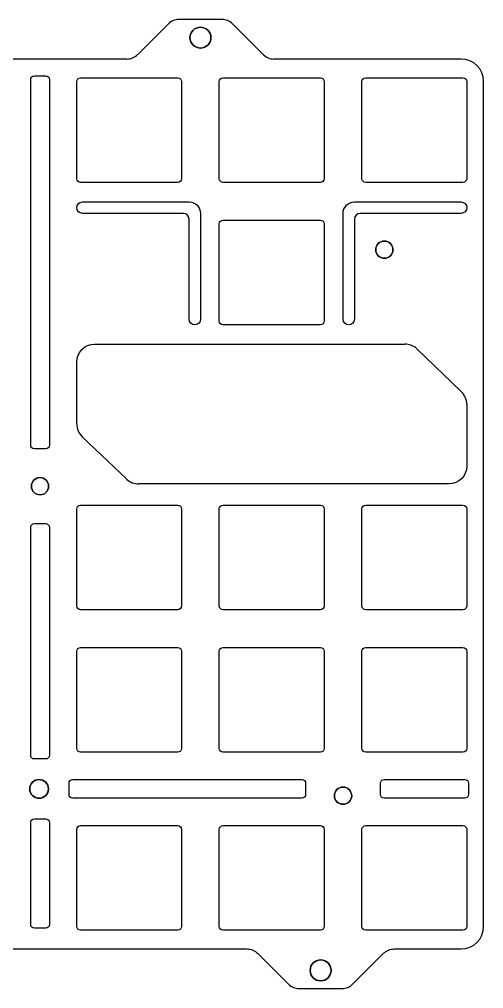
# Model space of a CAD drawing. Header units: millimetres. Extents: x -162 to 185, y -145 to -15.
# Drawn here: x 123.3 to 185.3, y -144.5 to -14.9 of the extents above; entities that cross this region are included whole.
import ezdxf

# ---------------------------------------------------------------- set-up
doc = ezdxf.new("R2010")
doc.units = ezdxf.units.MM
doc.layers.get('0').update_dxf_attribs({"linetype": 'CONTINUOUS'})

msp = doc.modelspace()

# ---------------------------------------------------------------- linework, layer by layer
for p, q in [((143.18, -15.46), (139.04, -19.6)), ((143.18, -15.46), (139.04, -19.6)), ((150.32, -14.88), (144.59, -14.88)), ((150.32, -14.88), (144.59, -14.88)), ((155.87, -19.6), (151.74, -15.46)), ((155.87, -19.6), (151.74, -15.46)), ((137.63, -20.18), (83.47, -20.18)), ((137.63, -20.18), (83.47, -20.18)), ((182.28, -20.18), (157.29, -20.18)), ((182.28, -20.18), (157.29, -20.18)), ((124.78, -71.81), (124.78, -22.93)), ((124.78, -71.81), (124.78, -22.93)), ((125.28, -22.43), (126.78, -22.43)), ((125.28, -22.43), (126.78, -22.43)), ((127.28, -22.93), (127.28, -71.81)), ((127.28, -22.93), (127.28, -71.81)), ((130.93, -36.18), (130.93, -23.18)), ((130.93, -36.18), (130.93, -23.18)), ((131.43, -22.68), (144.43, -22.68)), ((131.43, -22.68), (144.43, -22.68)), ((144.93, -23.18), (144.93, -36.18)), ((144.93, -23.18), (144.93, -36.18)), ((149.98, -36.18), (149.98, -23.18)), ((149.98, -36.18), (149.98, -23.18)), ((150.48, -22.68), (163.48, -22.68)), ((150.48, -22.68), (163.48, -22.68)), ((163.98, -23.18), (163.98, -36.18)), ((163.98, -23.18), (163.98, -36.18)), ((169.03, -36.18), (169.03, -23.18)), ((169.03, -36.18), (169.03, -23.18)), ((169.53, -22.68), (182.53, -22.68)), ((169.53, -22.68), (182.53, -22.68)), ((183.03, -23.18), (183.03, -36.18)), ((183.03, -23.18), (183.03, -36.18)), ((185.28, -136.19), (185.28, -23.18)), ((185.28, -136.19), (185.28, -23.18)), ((144.43, -36.68), (131.43, -36.68)), ((144.43, -36.68), (131.43, -36.68)), ((163.48, -36.68), (150.48, -36.68)), ((163.48, -36.68), (150.48, -36.68)), ((182.53, -36.68), (169.53, -36.68)), ((182.53, -36.68), (169.53, -36.68)), ((131.69, -39.3), (145.94, -39.3)), ((131.69, -39.3), (145.94, -39.3)), ((168.03, -39.3), (182.28, -39.3)), ((168.03, -39.3), (182.28, -39.3)), ((145.18, -40.82), (131.69, -40.82)), ((145.18, -40.82), (131.69, -40.82)), ((147.46, -40.82), (147.46, -54.97)), ((147.46, -40.82), (147.46, -54.97)), ((166.51, -54.97), (166.51, -40.82)), ((166.51, -54.97), (166.51, -40.82)), ((182.28, -40.82), (168.79, -40.82)), ((182.28, -40.82), (168.79, -40.82)), ((145.94, -54.97), (145.94, -41.58)), ((145.94, -54.97), (145.94, -41.58)), ((149.98, -55.23), (149.98, -42.23)), ((149.98, -55.23), (149.98, -42.23)), ((150.48, -41.73), (163.48, -41.73)), ((150.48, -41.73), (163.48, -41.73)), ((163.98, -42.23), (163.98, -55.23)), ((163.98, -42.23), (163.98, -55.23)), ((168.03, -41.58), (168.03, -54.97)), ((168.03, -41.58), (168.03, -54.97)), ((163.48, -55.73), (150.48, -55.73)), ((163.48, -55.73), (150.48, -55.73)), ((133.32, -58.31), (174.74, -58.31)), ((133.32, -58.31), (174.74, -58.31)), ((176.4, -58.98), (182.3, -64.63)), ((176.4, -58.98), (182.3, -64.63)), ((130.93, -68.97), (130.93, -60.7)), ((130.93, -68.97), (130.93, -60.7)), ((183.03, -66.35), (183.03, -74.62)), ((183.03, -66.35), (183.03, -74.62)), ((137.57, -76.34), (131.67, -70.7)), ((137.57, -76.34), (131.67, -70.7)), ((126.78, -72.31), (125.28, -72.31)), ((126.78, -72.31), (125.28, -72.31)), ((180.64, -77.01), (139.22, -77.01)), ((180.64, -77.01), (139.22, -77.01)), ((130.93, -93.33), (130.93, -80.33)), ((130.93, -93.33), (130.93, -80.33)), ((131.43, -79.83), (144.43, -79.83)), ((131.43, -79.83), (144.43, -79.83)), ((144.93, -80.33), (144.93, -93.33)), ((144.93, -80.33), (144.93, -93.33)), ((149.98, -93.33), (149.98, -80.33)), ((149.98, -93.33), (149.98, -80.33)), ((150.48, -79.83), (163.48, -79.83)), ((150.48, -79.83), (163.48, -79.83)), ((163.98, -80.33), (163.98, -93.33)), ((163.98, -80.33), (163.98, -93.33)), ((169.03, -93.33), (169.03, -80.33)), ((169.03, -93.33), (169.03, -80.33)), ((169.53, -79.83), (182.53, -79.83)), ((169.53, -79.83), (182.53, -79.83)), ((183.03, -80.33), (183.03, -93.33)), ((183.03, -80.33), (183.03, -93.33)), ((124.78, -113.29), (124.78, -82.81)), ((124.78, -113.29), (124.78, -82.81)), ((125.28, -82.31), (126.78, -82.31)), ((125.28, -82.31), (126.78, -82.31)), ((127.28, -82.81), (127.28, -113.29)), ((127.28, -82.81), (127.28, -113.29)), ((144.43, -93.83), (131.43, -93.83)), ((144.43, -93.83), (131.43, -93.83)), ((163.48, -93.83), (150.48, -93.83)), ((163.48, -93.83), (150.48, -93.83)), ((182.53, -93.83), (169.53, -93.83)), ((182.53, -93.83), (169.53, -93.83)), ((130.93, -112.38), (130.93, -99.38)), ((130.93, -112.38), (130.93, -99.38)), ((131.43, -98.88), (144.43, -98.88)), ((131.43, -98.88), (144.43, -98.88)), ((144.93, -99.38), (144.93, -112.38)), ((144.93, -99.38), (144.93, -112.38)), ((149.98, -112.38), (149.98, -99.38)), ((149.98, -112.38), (149.98, -99.38)), ((150.48, -98.88), (163.48, -98.88)), ((150.48, -98.88), (163.48, -98.88)), ((163.98, -99.38), (163.98, -112.38)), ((163.98, -99.38), (163.98, -112.38)), ((169.03, -112.38), (169.03, -99.38)), ((169.03, -112.38), (169.03, -99.38)), ((169.53, -98.88), (182.53, -98.88)), ((169.53, -98.88), (182.53, -98.88)), ((183.03, -99.38), (183.03, -112.38)), ((183.03, -99.38), (183.03, -112.38)), ((126.78, -113.79), (125.28, -113.79)), ((126.78, -113.79), (125.28, -113.79)), ((144.43, -112.88), (131.43, -112.88)), ((144.43, -112.88), (131.43, -112.88)), ((163.48, -112.88), (150.48, -112.88)), ((163.48, -112.88), (150.48, -112.88)), ((182.53, -112.88), (169.53, -112.88)), ((182.53, -112.88), (169.53, -112.88)), ((130.4, -116.54), (161.01, -116.54)), ((130.4, -116.54), (161.01, -116.54)), ((172.01, -116.54), (182.78, -116.54)), ((172.01, -116.54), (182.78, -116.54)), ((129.9, -118.54), (129.9, -117.04)), ((129.9, -118.54), (129.9, -117.04)), ((161.51, -117.04), (161.51, -118.54)), ((161.51, -117.04), (161.51, -118.54)), ((171.51, -118.54), (171.51, -117.04)), ((171.51, -118.54), (171.51, -117.04)), ((183.28, -117.04), (183.28, -118.54)), ((183.28, -117.04), (183.28, -118.54)), ((161.01, -119.04), (130.4, -119.04)), ((161.01, -119.04), (130.4, -119.04)), ((182.78, -119.04), (172.01, -119.04)), ((182.78, -119.04), (172.01, -119.04)), ((125.28, -121.79), (126.78, -121.79)), ((125.28, -121.79), (126.78, -121.79)), ((124.78, -135.93), (124.78, -122.29)), ((124.78, -135.93), (124.78, -122.29)), ((127.28, -122.29), (127.28, -135.93)), ((127.28, -122.29), (127.28, -135.93)), ((131.43, -122.7), (144.43, -122.7)), ((131.43, -122.7), (144.43, -122.7)), ((150.48, -122.7), (163.48, -122.7)), ((150.48, -122.7), (163.48, -122.7)), ((169.53, -122.7), (182.53, -122.7)), ((169.53, -122.7), (182.53, -122.7)), ((130.93, -136.2), (130.93, -123.2)), ((130.93, -136.2), (130.93, -123.2)), ((144.93, -123.2), (144.93, -136.2)), ((144.93, -123.2), (144.93, -136.2)), ((149.98, -136.2), (149.98, -123.2)), ((149.98, -136.2), (149.98, -123.2)), ((163.98, -123.2), (163.98, -136.2)), ((163.98, -123.2), (163.98, -136.2)), ((169.03, -136.2), (169.03, -123.2)), ((169.03, -136.2), (169.03, -123.2)), ((183.03, -123.2), (183.03, -136.2)), ((183.03, -123.2), (183.03, -136.2)), ((126.78, -136.43), (125.28, -136.43)), ((126.78, -136.43), (125.28, -136.43)), ((144.43, -136.7), (131.43, -136.7)), ((144.43, -136.7), (131.43, -136.7)), ((163.48, -136.7), (150.48, -136.7)), ((163.48, -136.7), (150.48, -136.7)), ((182.53, -136.7), (169.53, -136.7)), ((182.53, -136.7), (169.53, -136.7)), ((71.56, -139.2), (149.34, -139.2)), ((71.56, -139.2), (149.34, -139.2)), ((149.34, -139.2), (153.68, -139.2)), ((149.34, -139.2), (153.68, -139.2)), ((155.09, -139.78), (159.23, -143.91)), ((155.09, -139.78), (159.23, -143.91)), ((167.79, -143.91), (171.92, -139.78)), ((167.79, -143.91), (171.92, -139.78)), ((173.34, -139.2), (182.28, -139.2)), ((173.34, -139.2), (182.28, -139.2)), ((160.64, -144.5), (166.37, -144.5)), ((160.64, -144.5), (166.37, -144.5))]:
    msp.add_line(p, q)
at = {"extrusion": (0, 0, -1)}
for centre, radius in [((-147.46, -17.32), 1.4), ((-172.03, -45.68), 1.15), ((-126.03, -77.31), 1.15), ((-125.9, -117.79), 1.25), ((-166.51, -118.7), 1.15), ((-163.51, -142.06), 1.4)]:
    msp.add_circle(centre, radius, dxfattribs=at)
for centre, radius in [((147.46, -17.32), 1.4), ((172.03, -45.68), 1.15), ((126.03, -77.31), 1.15), ((125.9, -117.79), 1.25), ((166.51, -118.7), 1.15), ((163.51, -142.06), 1.4)]:
    msp.add_circle(centre, radius)
for centre, radius, start, end in [((144.59, -16.88), 2, 90, 135), ((144.59, -16.88), 2, 90, 135), ((150.32, -16.88), 2, 45, 90), ((150.32, -16.88), 2, 45, 90), ((137.63, -18.18), 2, 270, 315), ((137.63, -18.18), 2, 270, 315), ((182.28, -23.18), 3, 0, 90), ((182.28, -23.18), 3, 0, 90), ((174.74, -60.7), 2.39, 46.2468, 90), ((174.74, -60.7), 2.39, 46.2468, 90), ((139.22, -74.62), 2.39, 226.2468, 270), ((139.22, -74.62), 2.39, 226.2468, 270), ((182.28, -136.19), 3, -90, 0), ((182.28, -136.19), 3, -90, 0)]:
    msp.add_arc(centre, radius, start, end)
for centre, start_param, end_param in [((180.68, -66.34), 4.305716, 5.119062), ((180.68, -66.34), 4.305716, 5.119062), ((133.29, -68.98), 1.164124, 1.977469), ((133.29, -68.98), 1.164124, 1.977469)]:
    msp.add_ellipse(centre, major_axis=(-0.93, 2.18), ratio=0.992184, start_param=start_param, end_param=end_param)
for points, knots in [([(155.87, -19.6), (156.06, -19.78), (156.28, -19.93), (156.76, -20.13), (157.02, -20.18), (157.29, -20.18)], [-0.1577024, -0.1577024, -0.1577024, -0.1577024, -0.0788512, -0.0788512, 0, 0, 0, 0]), ([(155.87, -19.6), (156.06, -19.78), (156.28, -19.93), (156.76, -20.13), (157.02, -20.18), (157.29, -20.18)], [-0.1577024, -0.1577024, -0.1577024, -0.1577024, -0.0788512, -0.0788512, 0, 0, 0, 0]), ([(153.68, -139.2), (153.94, -139.2), (154.2, -139.25), (154.69, -139.45), (154.91, -139.6), (155.09, -139.78)], [0, 0, 0, 0, 0.0788512, 0.0788512, 0.1577024, 0.1577024, 0.1577024, 0.1577024]), ([(153.68, -139.2), (153.94, -139.2), (154.2, -139.25), (154.69, -139.45), (154.91, -139.6), (155.09, -139.78)], [0, 0, 0, 0, 0.0788512, 0.0788512, 0.1577024, 0.1577024, 0.1577024, 0.1577024]), ([(171.92, -139.78), (172.11, -139.6), (172.33, -139.45), (172.81, -139.25), (173.07, -139.2), (173.34, -139.2)], [0, 0, 0, 0, 0.0788512, 0.0788512, 0.1577024, 0.1577024, 0.1577024, 0.1577024]), ([(171.92, -139.78), (172.11, -139.6), (172.33, -139.45), (172.81, -139.25), (173.07, -139.2), (173.34, -139.2)], [0, 0, 0, 0, 0.0788512, 0.0788512, 0.1577024, 0.1577024, 0.1577024, 0.1577024]), ([(159.23, -143.91), (159.41, -144.1), (159.63, -144.25), (160.12, -144.45), (160.38, -144.5), (160.64, -144.5)], [0, 0, 0, 0, 0.0788512, 0.0788512, 0.1577024, 0.1577024, 0.1577024, 0.1577024]), ([(159.23, -143.91), (159.41, -144.1), (159.63, -144.25), (160.12, -144.45), (160.38, -144.5), (160.64, -144.5)], [0, 0, 0, 0, 0.0788512, 0.0788512, 0.1577024, 0.1577024, 0.1577024, 0.1577024]), ([(166.37, -144.5), (166.64, -144.5), (166.9, -144.45), (167.38, -144.25), (167.6, -144.1), (167.79, -143.91)], [0, 0, 0, 0, 0.0788512, 0.0788512, 0.1577024, 0.1577024, 0.1577024, 0.1577024]), ([(166.37, -144.5), (166.64, -144.5), (166.9, -144.45), (167.38, -144.25), (167.6, -144.1), (167.79, -143.91)], [0, 0, 0, 0, 0.0788512, 0.0788512, 0.1577024, 0.1577024, 0.1577024, 0.1577024])]:
    msp.add_open_spline(points, degree=3, knots=knots)
for points in [[(124.78, -22.93), (124.78, -22.66), (125, -22.43), (125.28, -22.43)], [(124.78, -22.93), (124.78, -22.66), (125, -22.43), (125.28, -22.43)], [(126.78, -22.43), (127.05, -22.43), (127.28, -22.66), (127.28, -22.93)], [(126.78, -22.43), (127.05, -22.43), (127.28, -22.66), (127.28, -22.93)], [(130.93, -23.18), (130.93, -22.91), (131.16, -22.68), (131.43, -22.68)], [(130.93, -23.18), (130.93, -22.91), (131.16, -22.68), (131.43, -22.68)], [(144.43, -22.68), (144.71, -22.68), (144.93, -22.91), (144.93, -23.18)], [(144.43, -22.68), (144.71, -22.68), (144.93, -22.91), (144.93, -23.18)], [(149.98, -23.18), (149.98, -22.91), (150.21, -22.68), (150.48, -22.68)], [(149.98, -23.18), (149.98, -22.91), (150.21, -22.68), (150.48, -22.68)], [(163.48, -22.68), (163.76, -22.68), (163.98, -22.91), (163.98, -23.18)], [(163.48, -22.68), (163.76, -22.68), (163.98, -22.91), (163.98, -23.18)], [(169.03, -23.18), (169.03, -22.91), (169.26, -22.68), (169.53, -22.68)], [(169.03, -23.18), (169.03, -22.91), (169.26, -22.68), (169.53, -22.68)], [(182.53, -22.68), (182.81, -22.68), (183.03, -22.91), (183.03, -23.18)], [(182.53, -22.68), (182.81, -22.68), (183.03, -22.91), (183.03, -23.18)], [(131.43, -36.68), (131.16, -36.68), (130.93, -36.46), (130.93, -36.18)], [(131.43, -36.68), (131.16, -36.68), (130.93, -36.46), (130.93, -36.18)], [(144.93, -36.18), (144.93, -36.46), (144.71, -36.68), (144.43, -36.68)], [(144.93, -36.18), (144.93, -36.46), (144.71, -36.68), (144.43, -36.68)], [(150.48, -36.68), (150.21, -36.68), (149.98, -36.46), (149.98, -36.18)], [(150.48, -36.68), (150.21, -36.68), (149.98, -36.46), (149.98, -36.18)], [(163.98, -36.18), (163.98, -36.46), (163.76, -36.68), (163.48, -36.68)], [(163.98, -36.18), (163.98, -36.46), (163.76, -36.68), (163.48, -36.68)], [(169.53, -36.68), (169.26, -36.68), (169.03, -36.46), (169.03, -36.18)], [(169.53, -36.68), (169.26, -36.68), (169.03, -36.46), (169.03, -36.18)], [(183.03, -36.18), (183.03, -36.46), (182.81, -36.68), (182.53, -36.68)], [(183.03, -36.18), (183.03, -36.46), (182.81, -36.68), (182.53, -36.68)], [(130.93, -40.06), (130.93, -39.64), (131.27, -39.3), (131.69, -39.3)], [(130.93, -40.06), (130.93, -39.64), (131.27, -39.3), (131.69, -39.3)], [(131.69, -40.82), (131.27, -40.82), (130.93, -40.48), (130.93, -40.06)], [(131.69, -40.82), (131.27, -40.82), (130.93, -40.48), (130.93, -40.06)], [(145.94, -39.3), (146.78, -39.3), (147.46, -39.98), (147.46, -40.82)], [(145.94, -39.3), (146.78, -39.3), (147.46, -39.98), (147.46, -40.82)], [(166.51, -40.82), (166.51, -39.98), (167.19, -39.3), (168.03, -39.3)], [(166.51, -40.82), (166.51, -39.98), (167.19, -39.3), (168.03, -39.3)], [(182.28, -39.3), (182.7, -39.3), (183.04, -39.64), (183.04, -40.06)], [(182.28, -39.3), (182.7, -39.3), (183.04, -39.64), (183.04, -40.06)], [(183.04, -40.06), (183.04, -40.48), (182.7, -40.82), (182.28, -40.82)], [(183.04, -40.06), (183.04, -40.48), (182.7, -40.82), (182.28, -40.82)], [(145.94, -41.58), (145.94, -41.16), (145.6, -40.82), (145.18, -40.82)], [(145.94, -41.58), (145.94, -41.16), (145.6, -40.82), (145.18, -40.82)], [(168.79, -40.82), (168.37, -40.82), (168.03, -41.16), (168.03, -41.58)], [(168.79, -40.82), (168.37, -40.82), (168.03, -41.16), (168.03, -41.58)], [(149.98, -42.23), (149.98, -41.96), (150.21, -41.73), (150.48, -41.73)], [(149.98, -42.23), (149.98, -41.96), (150.21, -41.73), (150.48, -41.73)], [(163.48, -41.73), (163.76, -41.73), (163.98, -41.96), (163.98, -42.23)], [(163.48, -41.73), (163.76, -41.73), (163.98, -41.96), (163.98, -42.23)], [(146.7, -55.73), (146.28, -55.73), (145.94, -55.39), (145.94, -54.97)], [(146.7, -55.73), (146.28, -55.73), (145.94, -55.39), (145.94, -54.97)], [(147.46, -54.97), (147.46, -55.39), (147.12, -55.73), (146.7, -55.73)], [(147.46, -54.97), (147.46, -55.39), (147.12, -55.73), (146.7, -55.73)], [(150.48, -55.73), (150.21, -55.73), (149.98, -55.51), (149.98, -55.23)], [(150.48, -55.73), (150.21, -55.73), (149.98, -55.51), (149.98, -55.23)], [(163.98, -55.23), (163.98, -55.51), (163.76, -55.73), (163.48, -55.73)], [(163.98, -55.23), (163.98, -55.51), (163.76, -55.73), (163.48, -55.73)], [(167.27, -55.73), (166.85, -55.73), (166.51, -55.39), (166.51, -54.97)], [(167.27, -55.73), (166.85, -55.73), (166.51, -55.39), (166.51, -54.97)], [(168.03, -54.97), (168.03, -55.39), (167.69, -55.73), (167.27, -55.73)], [(168.03, -54.97), (168.03, -55.39), (167.69, -55.73), (167.27, -55.73)], [(130.93, -60.7), (130.93, -59.38), (132, -58.31), (133.32, -58.31)], [(130.93, -60.7), (130.93, -59.38), (132, -58.31), (133.32, -58.31)], [(125.28, -72.31), (125, -72.31), (124.78, -72.08), (124.78, -71.81)], [(125.28, -72.31), (125, -72.31), (124.78, -72.08), (124.78, -71.81)], [(127.28, -71.81), (127.28, -72.08), (127.05, -72.31), (126.78, -72.31)], [(127.28, -71.81), (127.28, -72.08), (127.05, -72.31), (126.78, -72.31)], [(183.03, -74.62), (183.03, -75.94), (181.96, -77.01), (180.64, -77.01)], [(183.03, -74.62), (183.03, -75.94), (181.96, -77.01), (180.64, -77.01)], [(130.93, -80.33), (130.93, -80.06), (131.16, -79.83), (131.43, -79.83)], [(130.93, -80.33), (130.93, -80.06), (131.16, -79.83), (131.43, -79.83)], [(144.43, -79.83), (144.71, -79.83), (144.93, -80.06), (144.93, -80.33)], [(144.43, -79.83), (144.71, -79.83), (144.93, -80.06), (144.93, -80.33)], [(149.98, -80.33), (149.98, -80.06), (150.21, -79.83), (150.48, -79.83)], [(149.98, -80.33), (149.98, -80.06), (150.21, -79.83), (150.48, -79.83)], [(163.48, -79.83), (163.76, -79.83), (163.98, -80.06), (163.98, -80.33)], [(163.48, -79.83), (163.76, -79.83), (163.98, -80.06), (163.98, -80.33)], [(169.03, -80.33), (169.03, -80.06), (169.26, -79.83), (169.53, -79.83)], [(169.03, -80.33), (169.03, -80.06), (169.26, -79.83), (169.53, -79.83)], [(182.53, -79.83), (182.81, -79.83), (183.03, -80.06), (183.03, -80.33)], [(182.53, -79.83), (182.81, -79.83), (183.03, -80.06), (183.03, -80.33)], [(124.78, -82.81), (124.78, -82.53), (125, -82.31), (125.28, -82.31)], [(124.78, -82.81), (124.78, -82.53), (125, -82.31), (125.28, -82.31)], [(126.78, -82.31), (127.05, -82.31), (127.28, -82.53), (127.28, -82.81)], [(126.78, -82.31), (127.05, -82.31), (127.28, -82.53), (127.28, -82.81)], [(131.43, -93.83), (131.16, -93.83), (130.93, -93.61), (130.93, -93.33)], [(131.43, -93.83), (131.16, -93.83), (130.93, -93.61), (130.93, -93.33)], [(144.93, -93.33), (144.93, -93.61), (144.71, -93.83), (144.43, -93.83)], [(144.93, -93.33), (144.93, -93.61), (144.71, -93.83), (144.43, -93.83)], [(150.48, -93.83), (150.21, -93.83), (149.98, -93.61), (149.98, -93.33)], [(150.48, -93.83), (150.21, -93.83), (149.98, -93.61), (149.98, -93.33)], [(163.98, -93.33), (163.98, -93.61), (163.76, -93.83), (163.48, -93.83)], [(163.98, -93.33), (163.98, -93.61), (163.76, -93.83), (163.48, -93.83)], [(169.53, -93.83), (169.26, -93.83), (169.03, -93.61), (169.03, -93.33)], [(169.53, -93.83), (169.26, -93.83), (169.03, -93.61), (169.03, -93.33)], [(183.03, -93.33), (183.03, -93.61), (182.81, -93.83), (182.53, -93.83)], [(183.03, -93.33), (183.03, -93.61), (182.81, -93.83), (182.53, -93.83)], [(130.93, -99.38), (130.93, -99.11), (131.16, -98.88), (131.43, -98.88)], [(130.93, -99.38), (130.93, -99.11), (131.16, -98.88), (131.43, -98.88)], [(144.43, -98.88), (144.71, -98.88), (144.93, -99.11), (144.93, -99.38)], [(144.43, -98.88), (144.71, -98.88), (144.93, -99.11), (144.93, -99.38)], [(149.98, -99.38), (149.98, -99.11), (150.21, -98.88), (150.48, -98.88)], [(149.98, -99.38), (149.98, -99.11), (150.21, -98.88), (150.48, -98.88)], [(163.48, -98.88), (163.76, -98.88), (163.98, -99.11), (163.98, -99.38)], [(163.48, -98.88), (163.76, -98.88), (163.98, -99.11), (163.98, -99.38)], [(169.03, -99.38), (169.03, -99.11), (169.26, -98.88), (169.53, -98.88)], [(169.03, -99.38), (169.03, -99.11), (169.26, -98.88), (169.53, -98.88)], [(182.53, -98.88), (182.81, -98.88), (183.03, -99.11), (183.03, -99.38)], [(182.53, -98.88), (182.81, -98.88), (183.03, -99.11), (183.03, -99.38)], [(131.43, -112.88), (131.16, -112.88), (130.93, -112.66), (130.93, -112.38)], [(131.43, -112.88), (131.16, -112.88), (130.93, -112.66), (130.93, -112.38)], [(144.93, -112.38), (144.93, -112.66), (144.71, -112.88), (144.43, -112.88)], [(144.93, -112.38), (144.93, -112.66), (144.71, -112.88), (144.43, -112.88)], [(150.48, -112.88), (150.21, -112.88), (149.98, -112.66), (149.98, -112.38)], [(150.48, -112.88), (150.21, -112.88), (149.98, -112.66), (149.98, -112.38)], [(163.98, -112.38), (163.98, -112.66), (163.76, -112.88), (163.48, -112.88)], [(163.98, -112.38), (163.98, -112.66), (163.76, -112.88), (163.48, -112.88)], [(169.53, -112.88), (169.26, -112.88), (169.03, -112.66), (169.03, -112.38)], [(169.53, -112.88), (169.26, -112.88), (169.03, -112.66), (169.03, -112.38)], [(183.03, -112.38), (183.03, -112.66), (182.81, -112.88), (182.53, -112.88)], [(183.03, -112.38), (183.03, -112.66), (182.81, -112.88), (182.53, -112.88)], [(125.28, -113.79), (125, -113.79), (124.78, -113.57), (124.78, -113.29)], [(125.28, -113.79), (125, -113.79), (124.78, -113.57), (124.78, -113.29)], [(127.28, -113.29), (127.28, -113.57), (127.05, -113.79), (126.78, -113.79)], [(127.28, -113.29), (127.28, -113.57), (127.05, -113.79), (126.78, -113.79)], [(129.9, -117.04), (129.9, -116.76), (130.12, -116.54), (130.4, -116.54)], [(129.9, -117.04), (129.9, -116.76), (130.12, -116.54), (130.4, -116.54)], [(161.01, -116.54), (161.28, -116.54), (161.51, -116.76), (161.51, -117.04)], [(161.01, -116.54), (161.28, -116.54), (161.51, -116.76), (161.51, -117.04)], [(171.51, -117.04), (171.51, -116.76), (171.73, -116.54), (172.01, -116.54)], [(171.51, -117.04), (171.51, -116.76), (171.73, -116.54), (172.01, -116.54)], [(182.78, -116.54), (183.06, -116.54), (183.28, -116.76), (183.28, -117.04)], [(182.78, -116.54), (183.06, -116.54), (183.28, -116.76), (183.28, -117.04)], [(130.4, -119.04), (130.12, -119.04), (129.9, -118.82), (129.9, -118.54)], [(130.4, -119.04), (130.12, -119.04), (129.9, -118.82), (129.9, -118.54)], [(161.51, -118.54), (161.51, -118.82), (161.28, -119.04), (161.01, -119.04)], [(161.51, -118.54), (161.51, -118.82), (161.28, -119.04), (161.01, -119.04)], [(172.01, -119.04), (171.73, -119.04), (171.51, -118.82), (171.51, -118.54)], [(172.01, -119.04), (171.73, -119.04), (171.51, -118.82), (171.51, -118.54)], [(183.28, -118.54), (183.28, -118.82), (183.06, -119.04), (182.78, -119.04)], [(183.28, -118.54), (183.28, -118.82), (183.06, -119.04), (182.78, -119.04)], [(124.78, -122.29), (124.78, -122.01), (125, -121.79), (125.28, -121.79)], [(124.78, -122.29), (124.78, -122.01), (125, -121.79), (125.28, -121.79)], [(126.78, -121.79), (127.05, -121.79), (127.28, -122.01), (127.28, -122.29)], [(126.78, -121.79), (127.05, -121.79), (127.28, -122.01), (127.28, -122.29)], [(130.93, -123.2), (130.93, -122.92), (131.16, -122.7), (131.43, -122.7)], [(130.93, -123.2), (130.93, -122.92), (131.16, -122.7), (131.43, -122.7)], [(144.43, -122.7), (144.71, -122.7), (144.93, -122.92), (144.93, -123.2)], [(144.43, -122.7), (144.71, -122.7), (144.93, -122.92), (144.93, -123.2)], [(149.98, -123.2), (149.98, -122.92), (150.21, -122.7), (150.48, -122.7)], [(149.98, -123.2), (149.98, -122.92), (150.21, -122.7), (150.48, -122.7)], [(163.48, -122.7), (163.76, -122.7), (163.98, -122.92), (163.98, -123.2)], [(163.48, -122.7), (163.76, -122.7), (163.98, -122.92), (163.98, -123.2)], [(169.03, -123.2), (169.03, -122.92), (169.26, -122.7), (169.53, -122.7)], [(169.03, -123.2), (169.03, -122.92), (169.26, -122.7), (169.53, -122.7)], [(182.53, -122.7), (182.81, -122.7), (183.03, -122.92), (183.03, -123.2)], [(182.53, -122.7), (182.81, -122.7), (183.03, -122.92), (183.03, -123.2)], [(125.28, -136.43), (125, -136.43), (124.78, -136.21), (124.78, -135.93)], [(125.28, -136.43), (125, -136.43), (124.78, -136.21), (124.78, -135.93)], [(127.28, -135.93), (127.28, -136.21), (127.05, -136.43), (126.78, -136.43)], [(127.28, -135.93), (127.28, -136.21), (127.05, -136.43), (126.78, -136.43)], [(131.43, -136.7), (131.16, -136.7), (130.93, -136.47), (130.93, -136.2)], [(131.43, -136.7), (131.16, -136.7), (130.93, -136.47), (130.93, -136.2)], [(144.93, -136.2), (144.93, -136.47), (144.71, -136.7), (144.43, -136.7)], [(144.93, -136.2), (144.93, -136.47), (144.71, -136.7), (144.43, -136.7)], [(150.48, -136.7), (150.21, -136.7), (149.98, -136.47), (149.98, -136.2)], [(150.48, -136.7), (150.21, -136.7), (149.98, -136.47), (149.98, -136.2)], [(163.98, -136.2), (163.98, -136.47), (163.76, -136.7), (163.48, -136.7)], [(163.98, -136.2), (163.98, -136.47), (163.76, -136.7), (163.48, -136.7)], [(169.53, -136.7), (169.26, -136.7), (169.03, -136.47), (169.03, -136.2)], [(169.53, -136.7), (169.26, -136.7), (169.03, -136.47), (169.03, -136.2)], [(183.03, -136.2), (183.03, -136.47), (182.81, -136.7), (182.53, -136.7)], [(183.03, -136.2), (183.03, -136.47), (182.81, -136.7), (182.53, -136.7)]]:
    msp.add_open_spline(points, degree=3)

doc.saveas('drawing.dxf')
